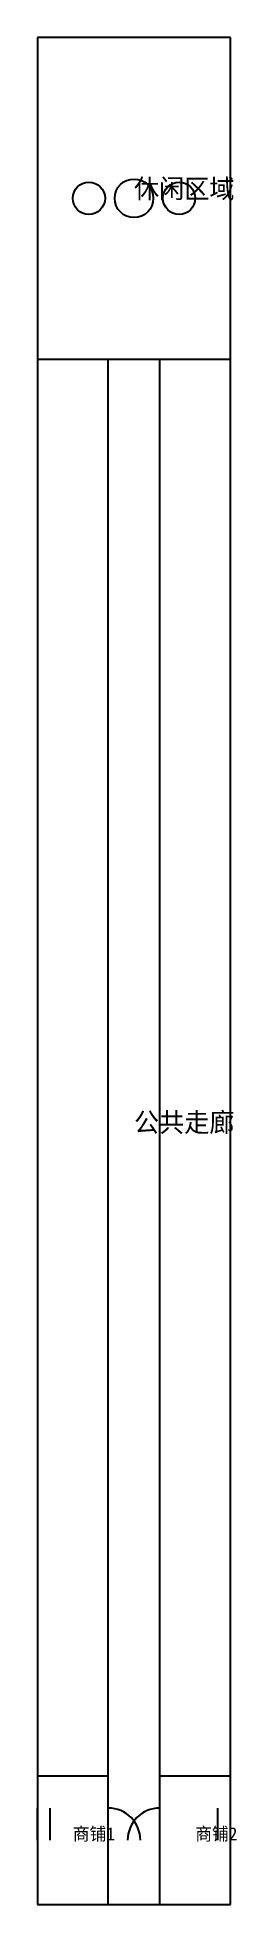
# Model space of a CAD drawing. Header units: millimetres. Extents: x 0 to 3093, y 0 to 29000.
import ezdxf

# ---------------------------------------------------------------- set-up
doc = ezdxf.new("R2010")
doc.units = ezdxf.units.MM
for name, color, linetype in [('DOOR', 3, 'CONTINUOUS'), ('FURNITURE', 6, 'CONTINUOUS'), ('TEXT', 2, 'CONTINUOUS'), ('WALL', 7, 'CONTINUOUS'), ('WINDOW', 5, 'CONTINUOUS')]:
    doc.layers.add(name, color=color, linetype=linetype)

msp = doc.modelspace()

# ---------------------------------------------------------------- linework, layer by layer
at = {"layer": 'DOOR'}
for centre, start, end in [((1100, 1000), 0, 90), ((1900, 1000), 90, 180)]:
    msp.add_arc(centre, 500, start, end, dxfattribs=at)
at = {"layer": 'FURNITURE'}
for centre, radius in [((800, 26500), 250), ((1500, 26500), 300), ((2200, 26500), 250)]:
    msp.add_circle(centre, radius, dxfattribs=at)
at = {"layer": 'WALL'}
for p, q in [((3000, 29000), (0, 29000)), ((0, 29000), (0, 0)), ((3000, 0), (3000, 29000)), ((0, 24000), (3000, 24000)), ((1100, 0), (1100, 24000)), ((1900, 0), (1900, 24000)), ((0, 2000), (1100, 2000)), ((1900, 2000), (3000, 2000)), ((0, 0), (3000, 0))]:
    msp.add_line(p, q, dxfattribs=at)
at = {"layer": 'WINDOW'}
for p, q in [((0, 1000), (0, 1500)), ((200, 1000), (200, 1500)), ((2800, 1000), (2800, 1500)), ((3000, 1000), (3000, 1500))]:
    msp.add_line(p, q, dxfattribs=at)

# ---------------------------------------------------------------- texts
at = {"layer": 'TEXT'}
for s, height, p in [('休闲区域', 300, (1500, 26500)), ('公共走廊', 300, (1500, 12000)), ('商铺1', 200, (550, 1000)), ('商铺2', 200, (2450, 1000))]:
    msp.add_text(s, height=height, dxfattribs=at).set_placement(p)

doc.saveas('drawing.dxf')
